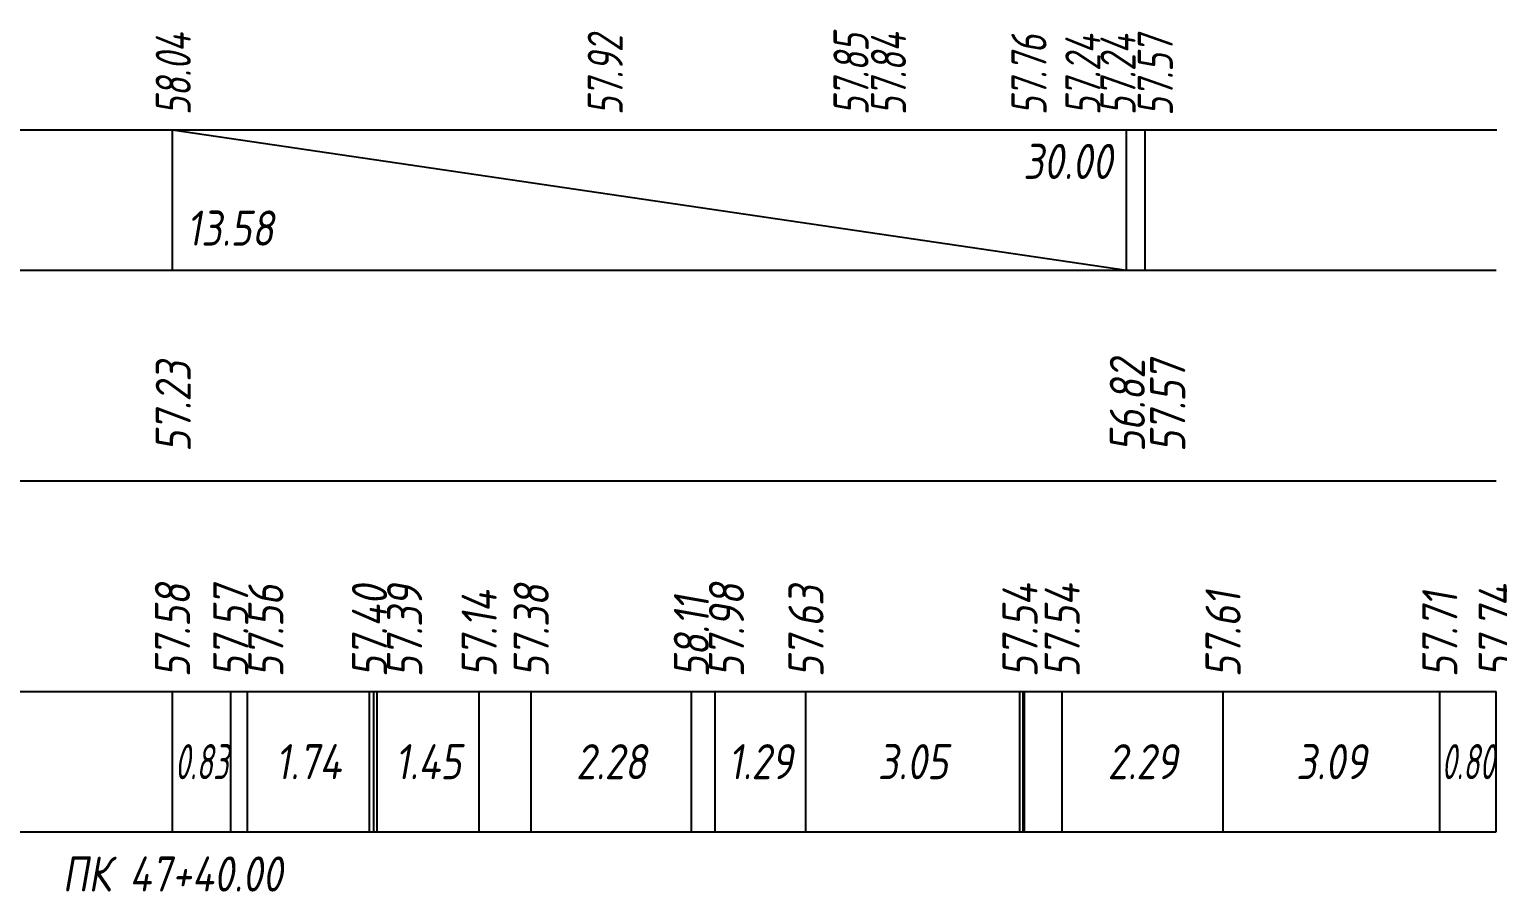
# Model space of a CAD drawing. Extents: x -717 to 1451, y -133302 to 233.
# Drawn here: x -249.9 to -145.4, y -74925.1 to -74863.7 of the extents above; entities that cross this region are included whole.
import ezdxf
from ezdxf.enums import TextEntityAlignment as Align

# ---------------------------------------------------------------- set-up
doc = ezdxf.new("R2010")
doc.units = 0
for name, color, linetype in [('Код_510', 7, 'Continuous'), ('Код_514', 1, 'Continuous'), ('Код_516', 1, 'Continuous'), ('Подписи поперечников', 7, 'Continuous'), ('Таблица', 7, 'Continuous')]:
    doc.layers.add(name, color=color, linetype=linetype)
doc.styles.add('М', font='romand.shx', dxfattribs={"width": 0.8, "oblique": 10, "height": 2.5})

msp = doc.modelspace()

# ---------------------------------------------------------------- linework, layer by layer
at = {"layer": 'Код_510'}
for p, q in [((-239.731, -74920.826), (-239.731, -74910.826)), ((-235.584, -74920.826), (-235.584, -74910.826)), ((-234.402, -74920.826), (-234.402, -74910.826)), ((-225.704, -74920.826), (-225.704, -74910.826)), ((-225.39, -74920.826), (-225.39, -74910.826)), ((-225.156, -74920.826), (-225.156, -74910.826)), ((-217.898, -74920.826), (-217.898, -74910.826)), ((-214.19, -74920.826), (-214.19, -74910.826)), ((-202.791, -74920.826), (-202.791, -74910.826)), ((-201.106, -74920.826), (-201.106, -74910.826)), ((-194.633, -74920.826), (-194.633, -74910.826)), ((-179.399, -74920.826), (-179.399, -74910.826)), ((-179.181, -74920.826), (-179.181, -74910.826)), ((-179.088, -74920.826), (-179.088, -74910.826)), ((-176.396, -74920.826), (-176.396, -74910.826)), ((-164.944, -74920.826), (-164.944, -74910.826)), ((-149.515, -74920.826), (-149.515, -74910.826)), ((-145.499, -74920.826), (-145.499, -74910.826))]:
    msp.add_line(p, q, dxfattribs=at)
at = {"layer": 'Код_516'}
for p, q in [((-239.731, -74880.826), (-239.731, -74870.826)), ((-239.731, -74870.826), (-171.81, -74880.826)), ((-171.81, -74880.826), (-171.81, -74870.826)), ((-171.81, -74880.826), (-171.81, -74870.826)), ((-170.499, -74880.826), (-170.499, -74870.826))]:
    msp.add_line(p, q, dxfattribs=at)
at = {"layer": 'Таблица'}
for p, q in [((-361.253, -74870.826), (-145.444, -74870.826)), ((-361.308, -74880.826), (-145.499, -74880.826)), ((-361.308, -74895.826), (-145.499, -74895.826)), ((-361.308, -74910.826), (-145.499, -74910.826)), ((-361.308, -74920.826), (-145.499, -74920.826))]:
    msp.add_line(p, q, dxfattribs=at)

# ---------------------------------------------------------------- texts
at = {"layer": 'Код_510', "style": 'М', "oblique": 10, "width": 0.8}
for s, p in [('57.58', (-239.731, -74909.826)), ('57.57', (-235.584, -74909.826)), ('57.56', (-233.084, -74909.826)), ('57.40', (-225.704, -74909.826)), ('57.39', (-223.204, -74909.826)), ('57.38', (-214.19, -74909.826)), ('57.98', (-200.291, -74909.826)), ('57.63', (-194.633, -74909.826)), ('57.54', (-179.399, -74909.826)), ('57.54', (-176.396, -74909.826)), ('57.61', (-164.944, -74909.826)), ('57.74', (-145.499, -74909.826)), ('57.14', (-217.898, -74909.826)), ('58.11', (-202.791, -74909.826)), ('57.71', (-149.515, -74909.826))]:
    msp.add_text(s, height=2.5, rotation=90, dxfattribs=at).set_placement(p, align=Align.MIDDLE_LEFT)
at = {"layer": 'Код_510', "style": 'М', "oblique": 10}
for s, width, p in [('0.83', 0.6, (-237.657, -74915.826)), ('1.74', 0.8, (-230.053, -74915.826)), ('1.45', 0.8, (-221.527, -74915.826)), ('2.28', 0.8, (-208.49, -74915.826)), ('1.29', 0.8, (-197.87, -74915.826)), ('3.05', 0.8, (-187.016, -74915.826)), ('2.29', 0.8, (-170.67, -74915.826)), ('3.09', 0.8, (-157.229, -74915.826)), ('0.80', 0.6, (-147.507, -74915.826))]:
    msp.add_text(s, height=2.5, dxfattribs=dict(at, width=width)).set_placement(p, align=Align.MIDDLE_CENTER)
at = {"layer": 'Код_514', "style": 'М', "oblique": 10, "width": 0.7}
for s, p in [('57.92', (-208.926, -74869.787)), ('57.85', (-191.426, -74869.787)), ('57.84', (-188.76, -74869.787)), ('57.57', (-169.767, -74869.834)), ('58.04', (-239.676, -74869.787)), ('57.76', (-178.76, -74869.787)), ('57.24', (-174.921, -74869.787)), ('57.24', (-172.421, -74869.787))]:
    msp.add_text(s, height=2.5, rotation=90, dxfattribs=at).set_placement(p, align=Align.MIDDLE_LEFT)
at = {"layer": 'Код_516', "style": 'М', "oblique": 10, "width": 0.8}
msp.add_text('30.00', height=2.5, dxfattribs=at).set_placement((-172.81, -74871.826), align=Align.TOP_RIGHT)
msp.add_text('13.58', height=2.5, dxfattribs=at).set_placement((-238.731, -74879.826), align=Align.BOTTOM_LEFT)
for s, p in [('57.23', (-239.676, -74893.776)), ('56.82', (-171.756, -74893.776)), ('57.57', (-168.883, -74893.784))]:
    msp.add_text(s, height=2.5, rotation=90, dxfattribs=at).set_placement(p, align=Align.MIDDLE_LEFT)
at = {"layer": 'Подписи поперечников', "style": 'М', "oblique": 10, "width": 0.8}
msp.add_text('ПК 47+40.00', height=2.5, dxfattribs=at).set_placement((-239.731, -74925.826), align=Align.BOTTOM_CENTER)

doc.saveas('drawing.dxf')
